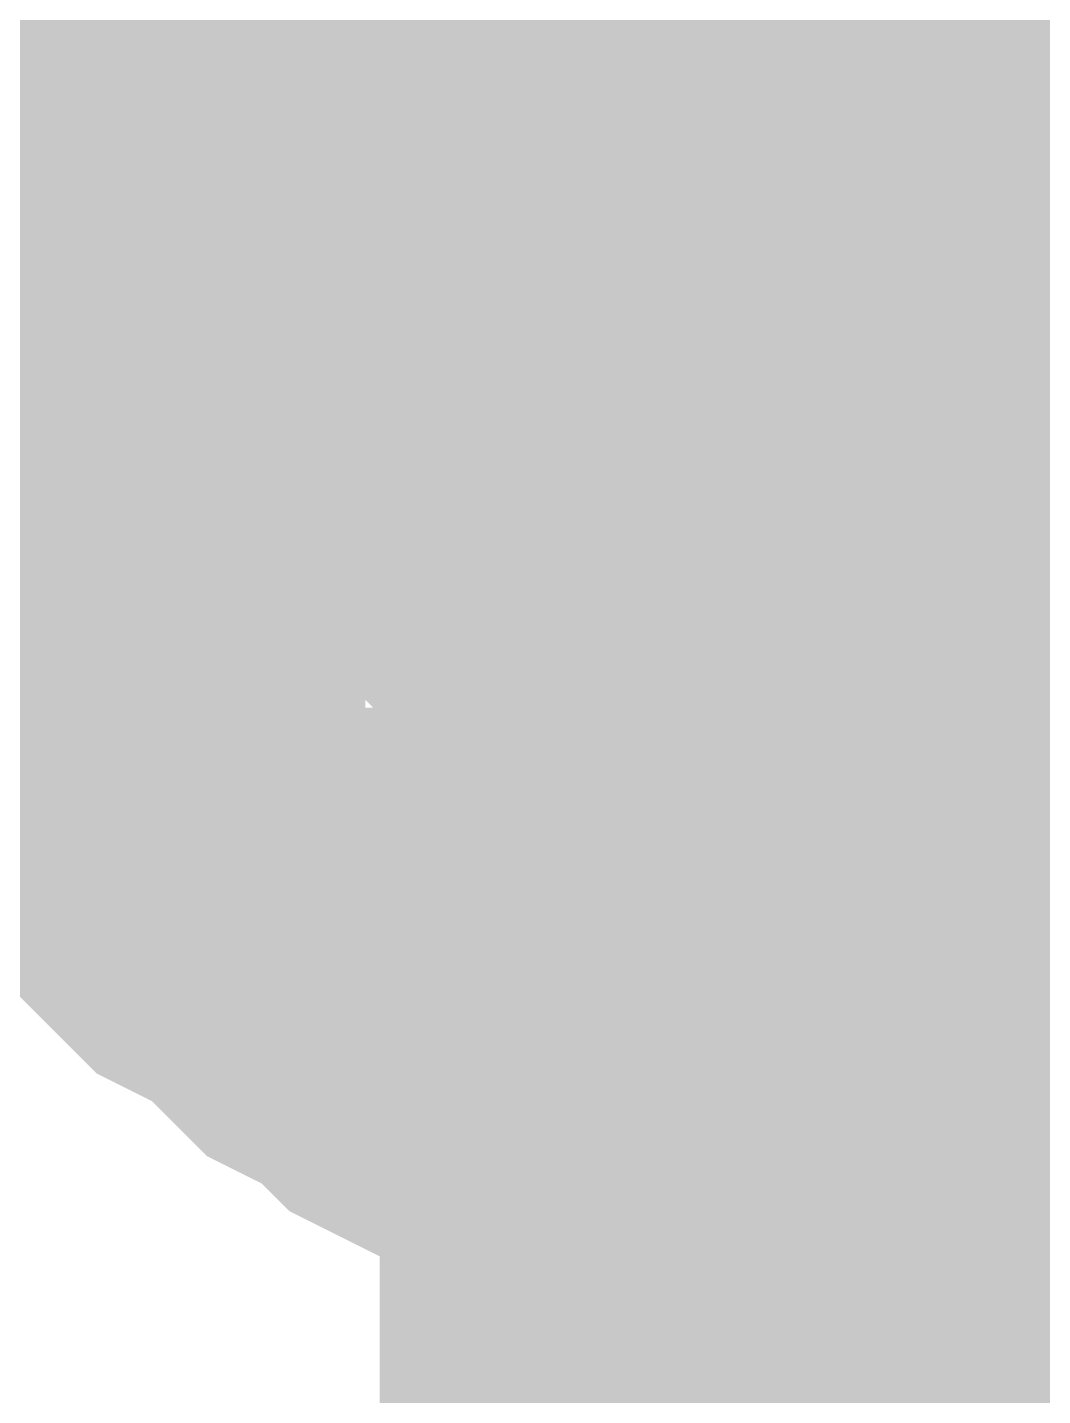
# Model space of a CAD drawing. Header units: inches. Extents: x 0 to 841, y 0 to 594.
# Drawn here: x 444.34 to 445.168, y 444.036 to 445.152 of the extents above; entities that cross this region are included whole.
import ezdxf

# ---------------------------------------------------------------- set-up
doc = ezdxf.new("R2010")
doc.units = ezdxf.units.IN
doc.layers.add('Sheet', color=255, linetype='Continuous')

msp = doc.modelspace()

# ---------------------------------------------------------------- linework, layer by layer
at = {"layer": 'Sheet'}
msp.add_lwpolyline([(444.746, 445, 0.508, 0.508, 1), (445.254, 445, 0.508, 0.508, 1)], format="xyseb", close=True, dxfattribs=at)
for points in [[(444.2379, 444.9834, 0.2997, 0.2997, 0), (444.2379, 445.0284, 0.2997, 0.2997, 0), (444.2379, 445.0733, 0.2997, 0.2997, 0), (444.2379, 445.0957, 0.2997, 0.2997, 0), (444.2604, 445.1407, 0.2997, 0.2997, 0), (444.2604, 445.1856, 0.2997, 0.2997, 0), (444.2828, 445.208, 0.2997, 0.2997, 0), (444.2828, 445.2529, 0.2997, 0.2997, 0), (444.3053, 445.2754, 0.2997, 0.2997, 0), (444.3053, 445.3203, 0.2997, 0.2997, 0)], [(444.2379, 444.9834, 0.2997, 0.2997, 0), (444.2379, 445.0284, 0.2997, 0.2997, 0), (444.2379, 445.0733, 0.2997, 0.2997, 0), (444.2379, 445.0957, 0.2997, 0.2997, 0), (444.2604, 445.1407, 0.2997, 0.2997, 0), (444.2604, 445.1856, 0.2997, 0.2997, 0), (444.2828, 445.208, 0.2997, 0.2997, 0), (444.2828, 445.2529, 0.2997, 0.2997, 0), (444.3053, 445.2754, 0.2997, 0.2997, 0), (444.3053, 445.3203, 0.2997, 0.2997, 0)], [(444.2379, 444.9834, 0.2997, 0.2997, 0), (444.2379, 445.0284, 0.2997, 0.2997, 0), (444.2379, 445.0733, 0.2997, 0.2997, 0), (444.2379, 445.0957, 0.2997, 0.2997, 0), (444.2604, 445.1407, 0.2997, 0.2997, 0), (444.2604, 445.1856, 0.2997, 0.2997, 0), (444.2828, 445.208, 0.2997, 0.2997, 0), (444.2828, 445.2529, 0.2997, 0.2997, 0), (444.3053, 445.2754, 0.2997, 0.2997, 0), (444.3053, 445.3203, 0.2997, 0.2997, 0)], [(444.2379, 444.9834, 0.2997, 0.2997, 0), (444.2379, 445.0284, 0.2997, 0.2997, 0), (444.2379, 445.0733, 0.2997, 0.2997, 0), (444.2379, 445.0957, 0.2997, 0.2997, 0), (444.2604, 445.1407, 0.2997, 0.2997, 0), (444.2604, 445.1856, 0.2997, 0.2997, 0), (444.2828, 445.208, 0.2997, 0.2997, 0), (444.2828, 445.2529, 0.2997, 0.2997, 0), (444.3053, 445.2754, 0.2997, 0.2997, 0), (444.3053, 445.3203, 0.2997, 0.2997, 0)], [(444.2379, 444.9834, 0.2997, 0.2997, 0), (444.2379, 445.0284, 0.2997, 0.2997, 0), (444.2379, 445.0733, 0.2997, 0.2997, 0), (444.2379, 445.0957, 0.2997, 0.2997, 0), (444.2604, 445.1407, 0.2997, 0.2997, 0), (444.2604, 445.1856, 0.2997, 0.2997, 0), (444.2828, 445.208, 0.2997, 0.2997, 0), (444.2828, 445.2529, 0.2997, 0.2997, 0), (444.3053, 445.2754, 0.2997, 0.2997, 0), (444.3053, 445.3203, 0.2997, 0.2997, 0)], [(444.2379, 444.9834, 0.2997, 0.2997, 0), (444.2379, 445.0284, 0.2997, 0.2997, 0), (444.2379, 445.0733, 0.2997, 0.2997, 0), (444.2379, 445.0957, 0.2997, 0.2997, 0), (444.2604, 445.1407, 0.2997, 0.2997, 0), (444.2604, 445.1856, 0.2997, 0.2997, 0), (444.2828, 445.208, 0.2997, 0.2997, 0), (444.2828, 445.2529, 0.2997, 0.2997, 0), (444.3053, 445.2754, 0.2997, 0.2997, 0), (444.3053, 445.3203, 0.2997, 0.2997, 0)], [(444.2379, 444.9834, 0.2997, 0.2997, 0), (444.2379, 445.0284, 0.2997, 0.2997, 0), (444.2379, 445.0733, 0.2997, 0.2997, 0), (444.2379, 445.0957, 0.2997, 0.2997, 0), (444.2604, 445.1407, 0.2997, 0.2997, 0), (444.2604, 445.1856, 0.2997, 0.2997, 0), (444.2828, 445.208, 0.2997, 0.2997, 0), (444.2828, 445.2529, 0.2997, 0.2997, 0), (444.3053, 445.2754, 0.2997, 0.2997, 0), (444.3053, 445.3203, 0.2997, 0.2997, 0)], [(444.5074, 444.9834, 0.2997, 0.2997, 0), (444.5074, 445.0059, 0.2997, 0.2997, 0), (444.5074, 445.0284, 0.2997, 0.2997, 0), (444.5074, 445.0733, 0.2997, 0.2997, 0), (444.5074, 445.0957, 0.2997, 0.2997, 0), (444.5299, 445.1182, 0.2997, 0.2997, 0), (444.5299, 445.1407, 0.2997, 0.2997, 0), (444.5299, 445.1631, 0.2997, 0.2997, 0), (444.5523, 445.1856, 0.2997, 0.2997, 0), (444.5523, 445.208, 0.2997, 0.2997, 0), (444.5748, 445.2305, 0.2997, 0.2997, 0), (444.5748, 445.2529, 0.2997, 0.2997, 0), (444.5972, 445.2754, 0.2997, 0.2997, 0), (444.5972, 445.2979, 0.2997, 0.2997, 0), (444.6197, 445.3203, 0.2997, 0.2997, 0)], [(444.5074, 444.9834, 0.2997, 0.2997, 0), (444.5074, 445.0059, 0.2997, 0.2997, 0), (444.5074, 445.0284, 0.2997, 0.2997, 0), (444.5074, 445.0733, 0.2997, 0.2997, 0), (444.5074, 445.0957, 0.2997, 0.2997, 0), (444.5299, 445.1182, 0.2997, 0.2997, 0), (444.5299, 445.1407, 0.2997, 0.2997, 0), (444.5299, 445.1631, 0.2997, 0.2997, 0), (444.5523, 445.1856, 0.2997, 0.2997, 0), (444.5523, 445.208, 0.2997, 0.2997, 0), (444.5748, 445.2305, 0.2997, 0.2997, 0), (444.5748, 445.2529, 0.2997, 0.2997, 0), (444.5972, 445.2754, 0.2997, 0.2997, 0), (444.5972, 445.2979, 0.2997, 0.2997, 0), (444.6197, 445.3203, 0.2997, 0.2997, 0)], [(444.5074, 444.9834, 0.2997, 0.2997, 0), (444.5074, 445.0059, 0.2997, 0.2997, 0), (444.5074, 445.0284, 0.2997, 0.2997, 0), (444.5074, 445.0733, 0.2997, 0.2997, 0), (444.5074, 445.0957, 0.2997, 0.2997, 0), (444.5299, 445.1182, 0.2997, 0.2997, 0), (444.5299, 445.1407, 0.2997, 0.2997, 0), (444.5299, 445.1631, 0.2997, 0.2997, 0), (444.5523, 445.1856, 0.2997, 0.2997, 0), (444.5523, 445.208, 0.2997, 0.2997, 0), (444.5748, 445.2305, 0.2997, 0.2997, 0), (444.5748, 445.2529, 0.2997, 0.2997, 0), (444.5972, 445.2754, 0.2997, 0.2997, 0), (444.5972, 445.2979, 0.2997, 0.2997, 0), (444.6197, 445.3203, 0.2997, 0.2997, 0)], [(444.5074, 444.9834, 0.2997, 0.2997, 0), (444.5074, 445.0059, 0.2997, 0.2997, 0), (444.5074, 445.0284, 0.2997, 0.2997, 0), (444.5074, 445.0733, 0.2997, 0.2997, 0), (444.5074, 445.0957, 0.2997, 0.2997, 0), (444.5299, 445.1182, 0.2997, 0.2997, 0), (444.5299, 445.1407, 0.2997, 0.2997, 0), (444.5299, 445.1631, 0.2997, 0.2997, 0), (444.5523, 445.1856, 0.2997, 0.2997, 0), (444.5523, 445.208, 0.2997, 0.2997, 0), (444.5748, 445.2305, 0.2997, 0.2997, 0), (444.5748, 445.2529, 0.2997, 0.2997, 0), (444.5972, 445.2754, 0.2997, 0.2997, 0), (444.5972, 445.2979, 0.2997, 0.2997, 0), (444.6197, 445.3203, 0.2997, 0.2997, 0)], [(440.0158, 444.9834, 0.7493, 0.7493, 0), (445.0015, 444.9834, 0.7493, 0.7493, 0)], [(440.0158, 444.9834, 0.7493, 0.7493, 0), (445.0015, 444.9834, 0.7493, 0.7493, 0)], [(445.0015, 439.9975, 0.7493, 0.7493, 0), (445.0015, 444.9834, 0.7493, 0.7493, 0)], [(445.0015, 444.9834, 0.7493, 0.7493, 0), (450.5036, 444.9834, 0.7493, 0.7493, 0)], [(444.5074, 444.9834, 0.0991, 0.0991, 0), (444.5074, 445.0059, 0.0991, 0.0991, 0), (444.5074, 445.0284, 0.0991, 0.0991, 0), (444.5074, 445.0733, 0.0991, 0.0991, 0), (444.5074, 445.0957, 0.0991, 0.0991, 0), (444.5299, 445.1182, 0.0991, 0.0991, 0), (444.5299, 445.1407, 0.0991, 0.0991, 0), (444.5299, 445.1631, 0.0991, 0.0991, 0), (444.5523, 445.1856, 0.0991, 0.0991, 0), (444.5523, 445.208, 0.0991, 0.0991, 0)], [(444.5074, 444.9834, 0.0991, 0.0991, 0), (444.5074, 445.0059, 0.0991, 0.0991, 0), (444.5074, 445.0284, 0.0991, 0.0991, 0), (444.5074, 445.0733, 0.0991, 0.0991, 0), (444.5074, 445.0957, 0.0991, 0.0991, 0), (444.5299, 445.1182, 0.0991, 0.0991, 0), (444.5299, 445.1407, 0.0991, 0.0991, 0), (444.5299, 445.1631, 0.0991, 0.0991, 0), (444.5523, 445.1856, 0.0991, 0.0991, 0), (444.5523, 445.208, 0.0991, 0.0991, 0)], [(444.5074, 444.9834, 0.0991, 0.0991, 0), (444.5074, 445.0059, 0.0991, 0.0991, 0), (444.5074, 445.0284, 0.0991, 0.0991, 0), (444.5074, 445.0733, 0.0991, 0.0991, 0), (444.5074, 445.0957, 0.0991, 0.0991, 0), (444.5299, 445.1182, 0.0991, 0.0991, 0), (444.5299, 445.1407, 0.0991, 0.0991, 0), (444.5299, 445.1631, 0.0991, 0.0991, 0), (444.5523, 445.1856, 0.0991, 0.0991, 0), (444.5523, 445.208, 0.0991, 0.0991, 0)], [(444.5074, 444.9834, 0.0991, 0.0991, 0), (444.5074, 445.0059, 0.0991, 0.0991, 0), (444.5074, 445.0284, 0.0991, 0.0991, 0), (444.5074, 445.0733, 0.0991, 0.0991, 0), (444.5074, 445.0957, 0.0991, 0.0991, 0), (444.5299, 445.1182, 0.0991, 0.0991, 0), (444.5299, 445.1407, 0.0991, 0.0991, 0), (444.5299, 445.1631, 0.0991, 0.0991, 0), (444.5523, 445.1856, 0.0991, 0.0991, 0), (444.5523, 445.208, 0.0991, 0.0991, 0)], [(440.0158, 444.9834, 0.2997, 0.2997, 0), (445.0015, 444.9834, 0.2997, 0.2997, 0)], [(445.0015, 444.2198, 0.2997, 0.2997, 0), (444.9566, 444.2198, 0.2997, 0.2997, 0), (444.9341, 444.2198, 0.2997, 0.2997, 0), (444.8892, 444.2198, 0.2997, 0.2997, 0), (444.8443, 444.2423, 0.2997, 0.2997, 0), (444.8218, 444.2423, 0.2997, 0.2997, 0), (444.7769, 444.2647, 0.2997, 0.2997, 0), (444.7544, 444.2647, 0.2997, 0.2997, 0), (444.7095, 444.2872, 0.2997, 0.2997, 0), (444.6871, 444.2872, 0.2997, 0.2997, 0), (444.6421, 444.3097, 0.2997, 0.2997, 0), (444.6197, 444.3321, 0.2997, 0.2997, 0), (444.5748, 444.3546, 0.2997, 0.2997, 0), (444.5523, 444.377, 0.2997, 0.2997, 0), (444.5299, 444.3995, 0.2997, 0.2997, 0), (444.4849, 444.422, 0.2997, 0.2997, 0), (444.4625, 444.4444, 0.2997, 0.2997, 0), (444.44, 444.4669, 0.2997, 0.2997, 0), (444.4176, 444.5118, 0.2997, 0.2997, 0), (444.3951, 444.5343, 0.2997, 0.2997, 0), (444.3726, 444.5567, 0.2997, 0.2997, 0), (444.3502, 444.6016, 0.2997, 0.2997, 0), (444.3277, 444.6241, 0.2997, 0.2997, 0), (444.3053, 444.669, 0.2997, 0.2997, 0), (444.3053, 444.6915, 0.2997, 0.2997, 0), (444.2828, 444.7364, 0.2997, 0.2997, 0), (444.2828, 444.7588, 0.2997, 0.2997, 0), (444.2604, 444.8038, 0.2997, 0.2997, 0), (444.2604, 444.8262, 0.2997, 0.2997, 0), (444.2379, 444.8711, 0.2997, 0.2997, 0), (444.2379, 444.9161, 0.2997, 0.2997, 0), (444.2379, 444.9385, 0.2997, 0.2997, 0), (444.2379, 444.9834, 0.2997, 0.2997, 0)], [(444.2379, 444.9834, 0.2997, 0.2997, 0), (444.2379, 444.9834, 0.2997, 0.2997, 0)], [(445.0015, 444.2198, 0.2997, 0.2997, 0), (444.9566, 444.2198, 0.2997, 0.2997, 0), (444.9341, 444.2198, 0.2997, 0.2997, 0), (444.8892, 444.2198, 0.2997, 0.2997, 0), (444.8443, 444.2423, 0.2997, 0.2997, 0), (444.8218, 444.2423, 0.2997, 0.2997, 0), (444.7769, 444.2647, 0.2997, 0.2997, 0), (444.7544, 444.2647, 0.2997, 0.2997, 0), (444.7095, 444.2872, 0.2997, 0.2997, 0), (444.6871, 444.2872, 0.2997, 0.2997, 0), (444.6421, 444.3097, 0.2997, 0.2997, 0), (444.6197, 444.3321, 0.2997, 0.2997, 0), (444.5748, 444.3546, 0.2997, 0.2997, 0), (444.5523, 444.377, 0.2997, 0.2997, 0), (444.5299, 444.3995, 0.2997, 0.2997, 0), (444.4849, 444.422, 0.2997, 0.2997, 0), (444.4625, 444.4444, 0.2997, 0.2997, 0), (444.44, 444.4669, 0.2997, 0.2997, 0), (444.4176, 444.5118, 0.2997, 0.2997, 0), (444.3951, 444.5343, 0.2997, 0.2997, 0), (444.3726, 444.5567, 0.2997, 0.2997, 0), (444.3502, 444.6016, 0.2997, 0.2997, 0), (444.3277, 444.6241, 0.2997, 0.2997, 0), (444.3053, 444.669, 0.2997, 0.2997, 0), (444.3053, 444.6915, 0.2997, 0.2997, 0), (444.2828, 444.7364, 0.2997, 0.2997, 0), (444.2828, 444.7588, 0.2997, 0.2997, 0), (444.2604, 444.8038, 0.2997, 0.2997, 0), (444.2604, 444.8262, 0.2997, 0.2997, 0), (444.2379, 444.8711, 0.2997, 0.2997, 0), (444.2379, 444.9161, 0.2997, 0.2997, 0), (444.2379, 444.9385, 0.2997, 0.2997, 0), (444.2379, 444.9834, 0.2997, 0.2997, 0)], [(444.2379, 444.9834, 0.2997, 0.2997, 0), (444.2379, 444.9834, 0.2997, 0.2997, 0)], [(445.0015, 444.2198, 0.2997, 0.2997, 0), (444.9566, 444.2198, 0.2997, 0.2997, 0), (444.9341, 444.2198, 0.2997, 0.2997, 0), (444.8892, 444.2198, 0.2997, 0.2997, 0), (444.8443, 444.2423, 0.2997, 0.2997, 0), (444.8218, 444.2423, 0.2997, 0.2997, 0), (444.7769, 444.2647, 0.2997, 0.2997, 0), (444.7544, 444.2647, 0.2997, 0.2997, 0), (444.7095, 444.2872, 0.2997, 0.2997, 0), (444.6871, 444.2872, 0.2997, 0.2997, 0), (444.6421, 444.3097, 0.2997, 0.2997, 0), (444.6197, 444.3321, 0.2997, 0.2997, 0), (444.5748, 444.3546, 0.2997, 0.2997, 0), (444.5523, 444.377, 0.2997, 0.2997, 0), (444.5299, 444.3995, 0.2997, 0.2997, 0), (444.4849, 444.422, 0.2997, 0.2997, 0), (444.4625, 444.4444, 0.2997, 0.2997, 0), (444.44, 444.4669, 0.2997, 0.2997, 0), (444.4176, 444.5118, 0.2997, 0.2997, 0), (444.3951, 444.5343, 0.2997, 0.2997, 0), (444.3726, 444.5567, 0.2997, 0.2997, 0), (444.3502, 444.6016, 0.2997, 0.2997, 0), (444.3277, 444.6241, 0.2997, 0.2997, 0), (444.3053, 444.669, 0.2997, 0.2997, 0), (444.3053, 444.6915, 0.2997, 0.2997, 0), (444.2828, 444.7364, 0.2997, 0.2997, 0), (444.2828, 444.7588, 0.2997, 0.2997, 0), (444.2604, 444.8038, 0.2997, 0.2997, 0), (444.2604, 444.8262, 0.2997, 0.2997, 0), (444.2379, 444.8711, 0.2997, 0.2997, 0), (444.2379, 444.9161, 0.2997, 0.2997, 0), (444.2379, 444.9385, 0.2997, 0.2997, 0), (444.2379, 444.9834, 0.2997, 0.2997, 0)], [(444.2379, 444.9834, 0.2997, 0.2997, 0), (444.2379, 444.9834, 0.2997, 0.2997, 0)], [(445.0015, 444.2198, 0.2997, 0.2997, 0), (444.9566, 444.2198, 0.2997, 0.2997, 0), (444.9341, 444.2198, 0.2997, 0.2997, 0), (444.8892, 444.2198, 0.2997, 0.2997, 0), (444.8443, 444.2423, 0.2997, 0.2997, 0), (444.8218, 444.2423, 0.2997, 0.2997, 0), (444.7769, 444.2647, 0.2997, 0.2997, 0), (444.7544, 444.2647, 0.2997, 0.2997, 0), (444.7095, 444.2872, 0.2997, 0.2997, 0), (444.6871, 444.2872, 0.2997, 0.2997, 0), (444.6421, 444.3097, 0.2997, 0.2997, 0), (444.6197, 444.3321, 0.2997, 0.2997, 0), (444.5748, 444.3546, 0.2997, 0.2997, 0), (444.5523, 444.377, 0.2997, 0.2997, 0), (444.5299, 444.3995, 0.2997, 0.2997, 0), (444.4849, 444.422, 0.2997, 0.2997, 0), (444.4625, 444.4444, 0.2997, 0.2997, 0), (444.44, 444.4669, 0.2997, 0.2997, 0), (444.4176, 444.5118, 0.2997, 0.2997, 0), (444.3951, 444.5343, 0.2997, 0.2997, 0), (444.3726, 444.5567, 0.2997, 0.2997, 0), (444.3502, 444.6016, 0.2997, 0.2997, 0), (444.3277, 444.6241, 0.2997, 0.2997, 0), (444.3053, 444.669, 0.2997, 0.2997, 0), (444.3053, 444.6915, 0.2997, 0.2997, 0), (444.2828, 444.7364, 0.2997, 0.2997, 0), (444.2828, 444.7588, 0.2997, 0.2997, 0), (444.2604, 444.8038, 0.2997, 0.2997, 0), (444.2604, 444.8262, 0.2997, 0.2997, 0), (444.2379, 444.8711, 0.2997, 0.2997, 0), (444.2379, 444.9161, 0.2997, 0.2997, 0), (444.2379, 444.9385, 0.2997, 0.2997, 0), (444.2379, 444.9834, 0.2997, 0.2997, 0)], [(444.2379, 444.9834, 0.2997, 0.2997, 0), (444.2379, 444.9834, 0.2997, 0.2997, 0)], [(445.0015, 444.2198, 0.2997, 0.2997, 0), (444.9566, 444.2198, 0.2997, 0.2997, 0), (444.9341, 444.2198, 0.2997, 0.2997, 0), (444.8892, 444.2198, 0.2997, 0.2997, 0), (444.8443, 444.2423, 0.2997, 0.2997, 0), (444.8218, 444.2423, 0.2997, 0.2997, 0), (444.7769, 444.2647, 0.2997, 0.2997, 0), (444.7544, 444.2647, 0.2997, 0.2997, 0), (444.7095, 444.2872, 0.2997, 0.2997, 0), (444.6871, 444.2872, 0.2997, 0.2997, 0), (444.6421, 444.3097, 0.2997, 0.2997, 0), (444.6197, 444.3321, 0.2997, 0.2997, 0), (444.5748, 444.3546, 0.2997, 0.2997, 0), (444.5523, 444.377, 0.2997, 0.2997, 0), (444.5299, 444.3995, 0.2997, 0.2997, 0), (444.4849, 444.422, 0.2997, 0.2997, 0), (444.4625, 444.4444, 0.2997, 0.2997, 0), (444.44, 444.4669, 0.2997, 0.2997, 0), (444.4176, 444.5118, 0.2997, 0.2997, 0), (444.3951, 444.5343, 0.2997, 0.2997, 0), (444.3726, 444.5567, 0.2997, 0.2997, 0), (444.3502, 444.6016, 0.2997, 0.2997, 0), (444.3277, 444.6241, 0.2997, 0.2997, 0), (444.3053, 444.669, 0.2997, 0.2997, 0), (444.3053, 444.6915, 0.2997, 0.2997, 0), (444.2828, 444.7364, 0.2997, 0.2997, 0), (444.2828, 444.7588, 0.2997, 0.2997, 0), (444.2604, 444.8038, 0.2997, 0.2997, 0), (444.2604, 444.8262, 0.2997, 0.2997, 0), (444.2379, 444.8711, 0.2997, 0.2997, 0), (444.2379, 444.9161, 0.2997, 0.2997, 0), (444.2379, 444.9385, 0.2997, 0.2997, 0), (444.2379, 444.9834, 0.2997, 0.2997, 0)], [(444.2379, 444.9834, 0.2997, 0.2997, 0), (444.2379, 444.9834, 0.2997, 0.2997, 0)], [(445.0015, 444.2198, 0.2997, 0.2997, 0), (444.9566, 444.2198, 0.2997, 0.2997, 0), (444.9341, 444.2198, 0.2997, 0.2997, 0), (444.8892, 444.2198, 0.2997, 0.2997, 0), (444.8443, 444.2423, 0.2997, 0.2997, 0), (444.8218, 444.2423, 0.2997, 0.2997, 0), (444.7769, 444.2647, 0.2997, 0.2997, 0), (444.7544, 444.2647, 0.2997, 0.2997, 0), (444.7095, 444.2872, 0.2997, 0.2997, 0), (444.6871, 444.2872, 0.2997, 0.2997, 0), (444.6421, 444.3097, 0.2997, 0.2997, 0), (444.6197, 444.3321, 0.2997, 0.2997, 0), (444.5748, 444.3546, 0.2997, 0.2997, 0), (444.5523, 444.377, 0.2997, 0.2997, 0), (444.5299, 444.3995, 0.2997, 0.2997, 0), (444.4849, 444.422, 0.2997, 0.2997, 0), (444.4625, 444.4444, 0.2997, 0.2997, 0), (444.44, 444.4669, 0.2997, 0.2997, 0), (444.4176, 444.5118, 0.2997, 0.2997, 0), (444.3951, 444.5343, 0.2997, 0.2997, 0), (444.3726, 444.5567, 0.2997, 0.2997, 0), (444.3502, 444.6016, 0.2997, 0.2997, 0), (444.3277, 444.6241, 0.2997, 0.2997, 0), (444.3053, 444.669, 0.2997, 0.2997, 0), (444.3053, 444.6915, 0.2997, 0.2997, 0), (444.2828, 444.7364, 0.2997, 0.2997, 0), (444.2828, 444.7588, 0.2997, 0.2997, 0), (444.2604, 444.8038, 0.2997, 0.2997, 0), (444.2604, 444.8262, 0.2997, 0.2997, 0), (444.2379, 444.8711, 0.2997, 0.2997, 0), (444.2379, 444.9161, 0.2997, 0.2997, 0), (444.2379, 444.9385, 0.2997, 0.2997, 0), (444.2379, 444.9834, 0.2997, 0.2997, 0)], [(444.2379, 444.9834, 0.2997, 0.2997, 0), (444.2379, 444.9834, 0.2997, 0.2997, 0)], [(445.0015, 444.2198, 0.2997, 0.2997, 0), (444.9566, 444.2198, 0.2997, 0.2997, 0), (444.9341, 444.2198, 0.2997, 0.2997, 0), (444.8892, 444.2198, 0.2997, 0.2997, 0), (444.8443, 444.2423, 0.2997, 0.2997, 0), (444.8218, 444.2423, 0.2997, 0.2997, 0), (444.7769, 444.2647, 0.2997, 0.2997, 0), (444.7544, 444.2647, 0.2997, 0.2997, 0), (444.7095, 444.2872, 0.2997, 0.2997, 0), (444.6871, 444.2872, 0.2997, 0.2997, 0), (444.6421, 444.3097, 0.2997, 0.2997, 0), (444.6197, 444.3321, 0.2997, 0.2997, 0), (444.5748, 444.3546, 0.2997, 0.2997, 0), (444.5523, 444.377, 0.2997, 0.2997, 0), (444.5299, 444.3995, 0.2997, 0.2997, 0), (444.4849, 444.422, 0.2997, 0.2997, 0), (444.4625, 444.4444, 0.2997, 0.2997, 0), (444.44, 444.4669, 0.2997, 0.2997, 0), (444.4176, 444.5118, 0.2997, 0.2997, 0), (444.3951, 444.5343, 0.2997, 0.2997, 0), (444.3726, 444.5567, 0.2997, 0.2997, 0), (444.3502, 444.6016, 0.2997, 0.2997, 0), (444.3277, 444.6241, 0.2997, 0.2997, 0), (444.3053, 444.669, 0.2997, 0.2997, 0), (444.3053, 444.6915, 0.2997, 0.2997, 0), (444.2828, 444.7364, 0.2997, 0.2997, 0), (444.2828, 444.7588, 0.2997, 0.2997, 0), (444.2604, 444.8038, 0.2997, 0.2997, 0), (444.2604, 444.8262, 0.2997, 0.2997, 0), (444.2379, 444.8711, 0.2997, 0.2997, 0), (444.2379, 444.9161, 0.2997, 0.2997, 0), (444.2379, 444.9385, 0.2997, 0.2997, 0), (444.2379, 444.9834, 0.2997, 0.2997, 0)], [(444.2379, 444.9834, 0.2997, 0.2997, 0), (444.2379, 444.9834, 0.2997, 0.2997, 0)], [(445.0015, 444.4893, 0.2997, 0.2997, 0), (444.979, 444.4893, 0.2997, 0.2997, 0), (444.9566, 444.4893, 0.2997, 0.2997, 0), (444.9341, 444.4893, 0.2997, 0.2997, 0), (444.9116, 444.4893, 0.2997, 0.2997, 0), (444.8892, 444.5118, 0.2997, 0.2997, 0), (444.8667, 444.5118, 0.2997, 0.2997, 0), (444.8218, 444.5118, 0.2997, 0.2997, 0), (444.7993, 444.5343, 0.2997, 0.2997, 0), (444.7993, 444.5343, 0.2997, 0.2997, 0), (444.7769, 444.5567, 0.2997, 0.2997, 0), (444.7544, 444.5567, 0.2997, 0.2997, 0), (444.732, 444.5792, 0.2997, 0.2997, 0), (444.7095, 444.5792, 0.2997, 0.2997, 0), (444.6871, 444.6016, 0.2997, 0.2997, 0), (444.6646, 444.6241, 0.2997, 0.2997, 0), (444.6646, 444.6466, 0.2997, 0.2997, 0), (444.6421, 444.6466, 0.2997, 0.2997, 0), (444.6197, 444.669, 0.2997, 0.2997, 0), (444.5972, 444.6915, 0.2997, 0.2997, 0), (444.5972, 444.7139, 0.2997, 0.2997, 0), (444.5748, 444.7364, 0.2997, 0.2997, 0), (444.5748, 444.7588, 0.2997, 0.2997, 0), (444.5523, 444.7813, 0.2997, 0.2997, 0), (444.5523, 444.7813, 0.2997, 0.2997, 0), (444.5299, 444.8038, 0.2997, 0.2997, 0), (444.5299, 444.8487, 0.2997, 0.2997, 0), (444.5299, 444.8711, 0.2997, 0.2997, 0), (444.5074, 444.8936, 0.2997, 0.2997, 0), (444.5074, 444.9161, 0.2997, 0.2997, 0), (444.5074, 444.9385, 0.2997, 0.2997, 0), (444.5074, 444.961, 0.2997, 0.2997, 0), (444.5074, 444.9834, 0.2997, 0.2997, 0)], [(444.5074, 444.9834, 0.2997, 0.2997, 0), (444.5074, 444.9834, 0.2997, 0.2997, 0)], [(445.0015, 444.4893, 0.2997, 0.2997, 0), (444.979, 444.4893, 0.2997, 0.2997, 0), (444.9566, 444.4893, 0.2997, 0.2997, 0), (444.9341, 444.4893, 0.2997, 0.2997, 0), (444.9116, 444.4893, 0.2997, 0.2997, 0), (444.8892, 444.5118, 0.2997, 0.2997, 0), (444.8667, 444.5118, 0.2997, 0.2997, 0), (444.8218, 444.5118, 0.2997, 0.2997, 0), (444.7993, 444.5343, 0.2997, 0.2997, 0), (444.7993, 444.5343, 0.2997, 0.2997, 0), (444.7769, 444.5567, 0.2997, 0.2997, 0), (444.7544, 444.5567, 0.2997, 0.2997, 0), (444.732, 444.5792, 0.2997, 0.2997, 0), (444.7095, 444.5792, 0.2997, 0.2997, 0), (444.6871, 444.6016, 0.2997, 0.2997, 0), (444.6646, 444.6241, 0.2997, 0.2997, 0), (444.6646, 444.6466, 0.2997, 0.2997, 0), (444.6421, 444.6466, 0.2997, 0.2997, 0), (444.6197, 444.669, 0.2997, 0.2997, 0), (444.5972, 444.6915, 0.2997, 0.2997, 0), (444.5972, 444.7139, 0.2997, 0.2997, 0), (444.5748, 444.7364, 0.2997, 0.2997, 0), (444.5748, 444.7588, 0.2997, 0.2997, 0), (444.5523, 444.7813, 0.2997, 0.2997, 0), (444.5523, 444.7813, 0.2997, 0.2997, 0), (444.5299, 444.8038, 0.2997, 0.2997, 0), (444.5299, 444.8487, 0.2997, 0.2997, 0), (444.5299, 444.8711, 0.2997, 0.2997, 0), (444.5074, 444.8936, 0.2997, 0.2997, 0), (444.5074, 444.9161, 0.2997, 0.2997, 0), (444.5074, 444.9385, 0.2997, 0.2997, 0), (444.5074, 444.961, 0.2997, 0.2997, 0), (444.5074, 444.9834, 0.2997, 0.2997, 0)], [(444.5074, 444.9834, 0.2997, 0.2997, 0), (444.5074, 444.9834, 0.2997, 0.2997, 0)], [(445.0015, 444.4893, 0.2997, 0.2997, 0), (444.979, 444.4893, 0.2997, 0.2997, 0), (444.9566, 444.4893, 0.2997, 0.2997, 0), (444.9341, 444.4893, 0.2997, 0.2997, 0), (444.9116, 444.4893, 0.2997, 0.2997, 0), (444.8892, 444.5118, 0.2997, 0.2997, 0), (444.8667, 444.5118, 0.2997, 0.2997, 0), (444.8218, 444.5118, 0.2997, 0.2997, 0), (444.7993, 444.5343, 0.2997, 0.2997, 0), (444.7993, 444.5343, 0.2997, 0.2997, 0), (444.7769, 444.5567, 0.2997, 0.2997, 0), (444.7544, 444.5567, 0.2997, 0.2997, 0), (444.732, 444.5792, 0.2997, 0.2997, 0), (444.7095, 444.5792, 0.2997, 0.2997, 0), (444.6871, 444.6016, 0.2997, 0.2997, 0), (444.6646, 444.6241, 0.2997, 0.2997, 0), (444.6646, 444.6466, 0.2997, 0.2997, 0), (444.6421, 444.6466, 0.2997, 0.2997, 0), (444.6197, 444.669, 0.2997, 0.2997, 0), (444.5972, 444.6915, 0.2997, 0.2997, 0), (444.5972, 444.7139, 0.2997, 0.2997, 0), (444.5748, 444.7364, 0.2997, 0.2997, 0), (444.5748, 444.7588, 0.2997, 0.2997, 0), (444.5523, 444.7813, 0.2997, 0.2997, 0), (444.5523, 444.7813, 0.2997, 0.2997, 0), (444.5299, 444.8038, 0.2997, 0.2997, 0), (444.5299, 444.8487, 0.2997, 0.2997, 0), (444.5299, 444.8711, 0.2997, 0.2997, 0), (444.5074, 444.8936, 0.2997, 0.2997, 0), (444.5074, 444.9161, 0.2997, 0.2997, 0), (444.5074, 444.9385, 0.2997, 0.2997, 0), (444.5074, 444.961, 0.2997, 0.2997, 0), (444.5074, 444.9834, 0.2997, 0.2997, 0)], [(444.5074, 444.9834, 0.2997, 0.2997, 0), (444.5074, 444.9834, 0.2997, 0.2997, 0)], [(445.0015, 444.4893, 0.2997, 0.2997, 0), (444.979, 444.4893, 0.2997, 0.2997, 0), (444.9566, 444.4893, 0.2997, 0.2997, 0), (444.9341, 444.4893, 0.2997, 0.2997, 0), (444.9116, 444.4893, 0.2997, 0.2997, 0), (444.8892, 444.5118, 0.2997, 0.2997, 0), (444.8667, 444.5118, 0.2997, 0.2997, 0), (444.8218, 444.5118, 0.2997, 0.2997, 0), (444.7993, 444.5343, 0.2997, 0.2997, 0), (444.7993, 444.5343, 0.2997, 0.2997, 0), (444.7769, 444.5567, 0.2997, 0.2997, 0), (444.7544, 444.5567, 0.2997, 0.2997, 0), (444.732, 444.5792, 0.2997, 0.2997, 0), (444.7095, 444.5792, 0.2997, 0.2997, 0), (444.6871, 444.6016, 0.2997, 0.2997, 0), (444.6646, 444.6241, 0.2997, 0.2997, 0), (444.6646, 444.6466, 0.2997, 0.2997, 0), (444.6421, 444.6466, 0.2997, 0.2997, 0), (444.6197, 444.669, 0.2997, 0.2997, 0), (444.5972, 444.6915, 0.2997, 0.2997, 0), (444.5972, 444.7139, 0.2997, 0.2997, 0), (444.5748, 444.7364, 0.2997, 0.2997, 0), (444.5748, 444.7588, 0.2997, 0.2997, 0), (444.5523, 444.7813, 0.2997, 0.2997, 0), (444.5523, 444.7813, 0.2997, 0.2997, 0), (444.5299, 444.8038, 0.2997, 0.2997, 0), (444.5299, 444.8487, 0.2997, 0.2997, 0), (444.5299, 444.8711, 0.2997, 0.2997, 0), (444.5074, 444.8936, 0.2997, 0.2997, 0), (444.5074, 444.9161, 0.2997, 0.2997, 0), (444.5074, 444.9385, 0.2997, 0.2997, 0), (444.5074, 444.961, 0.2997, 0.2997, 0), (444.5074, 444.9834, 0.2997, 0.2997, 0)], [(444.5074, 444.9834, 0.2997, 0.2997, 0), (444.5074, 444.9834, 0.2997, 0.2997, 0)], [(445.0015, 439.9975, 0.2997, 0.2997, 0), (445.0015, 444.9834, 0.2997, 0.2997, 0)], [(450.0096, 444.9834, 0.2997, 0.2997, 0), (445.0015, 444.9834, 0.2997, 0.2997, 0)], [(445.0015, 444.4893, 0.0991, 0.0991, 0), (444.979, 444.4893, 0.0991, 0.0991, 0), (444.9566, 444.4893, 0.0991, 0.0991, 0), (444.9341, 444.4893, 0.0991, 0.0991, 0), (444.9116, 444.4893, 0.0991, 0.0991, 0), (444.8892, 444.5118, 0.0991, 0.0991, 0), (444.8667, 444.5118, 0.0991, 0.0991, 0), (444.8218, 444.5118, 0.0991, 0.0991, 0), (444.7993, 444.5343, 0.0991, 0.0991, 0), (444.7993, 444.5343, 0.0991, 0.0991, 0), (444.7769, 444.5567, 0.0991, 0.0991, 0), (444.7544, 444.5567, 0.0991, 0.0991, 0), (444.732, 444.5792, 0.0991, 0.0991, 0), (444.7095, 444.5792, 0.0991, 0.0991, 0), (444.6871, 444.6016, 0.0991, 0.0991, 0), (444.6646, 444.6241, 0.0991, 0.0991, 0), (444.6646, 444.6466, 0.0991, 0.0991, 0), (444.6421, 444.6466, 0.0991, 0.0991, 0), (444.6197, 444.669, 0.0991, 0.0991, 0), (444.5972, 444.6915, 0.0991, 0.0991, 0), (444.5972, 444.7139, 0.0991, 0.0991, 0), (444.5748, 444.7364, 0.0991, 0.0991, 0), (444.5748, 444.7588, 0.0991, 0.0991, 0), (444.5523, 444.7813, 0.0991, 0.0991, 0), (444.5523, 444.7813, 0.0991, 0.0991, 0), (444.5299, 444.8038, 0.0991, 0.0991, 0), (444.5299, 444.8487, 0.0991, 0.0991, 0), (444.5299, 444.8711, 0.0991, 0.0991, 0), (444.5074, 444.8936, 0.0991, 0.0991, 0), (444.5074, 444.9161, 0.0991, 0.0991, 0), (444.5074, 444.9385, 0.0991, 0.0991, 0), (444.5074, 444.961, 0.0991, 0.0991, 0), (444.5074, 444.9834, 0.0991, 0.0991, 0)], [(444.5074, 444.9834, 0.0991, 0.0991, 0), (444.5074, 444.9834, 0.0991, 0.0991, 0)], [(445.0015, 444.4893, 0.0991, 0.0991, 0), (444.979, 444.4893, 0.0991, 0.0991, 0), (444.9566, 444.4893, 0.0991, 0.0991, 0), (444.9341, 444.4893, 0.0991, 0.0991, 0), (444.9116, 444.4893, 0.0991, 0.0991, 0), (444.8892, 444.5118, 0.0991, 0.0991, 0), (444.8667, 444.5118, 0.0991, 0.0991, 0), (444.8218, 444.5118, 0.0991, 0.0991, 0), (444.7993, 444.5343, 0.0991, 0.0991, 0), (444.7993, 444.5343, 0.0991, 0.0991, 0), (444.7769, 444.5567, 0.0991, 0.0991, 0), (444.7544, 444.5567, 0.0991, 0.0991, 0), (444.732, 444.5792, 0.0991, 0.0991, 0), (444.7095, 444.5792, 0.0991, 0.0991, 0), (444.6871, 444.6016, 0.0991, 0.0991, 0), (444.6646, 444.6241, 0.0991, 0.0991, 0), (444.6646, 444.6466, 0.0991, 0.0991, 0), (444.6421, 444.6466, 0.0991, 0.0991, 0), (444.6197, 444.669, 0.0991, 0.0991, 0), (444.5972, 444.6915, 0.0991, 0.0991, 0), (444.5972, 444.7139, 0.0991, 0.0991, 0), (444.5748, 444.7364, 0.0991, 0.0991, 0), (444.5748, 444.7588, 0.0991, 0.0991, 0), (444.5523, 444.7813, 0.0991, 0.0991, 0), (444.5523, 444.7813, 0.0991, 0.0991, 0), (444.5299, 444.8038, 0.0991, 0.0991, 0), (444.5299, 444.8487, 0.0991, 0.0991, 0), (444.5299, 444.8711, 0.0991, 0.0991, 0), (444.5074, 444.8936, 0.0991, 0.0991, 0), (444.5074, 444.9161, 0.0991, 0.0991, 0), (444.5074, 444.9385, 0.0991, 0.0991, 0), (444.5074, 444.961, 0.0991, 0.0991, 0), (444.5074, 444.9834, 0.0991, 0.0991, 0)], [(444.5074, 444.9834, 0.0991, 0.0991, 0), (444.5074, 444.9834, 0.0991, 0.0991, 0)], [(445.0015, 444.4893, 0.0991, 0.0991, 0), (444.979, 444.4893, 0.0991, 0.0991, 0), (444.9566, 444.4893, 0.0991, 0.0991, 0), (444.9341, 444.4893, 0.0991, 0.0991, 0), (444.9116, 444.4893, 0.0991, 0.0991, 0), (444.8892, 444.5118, 0.0991, 0.0991, 0), (444.8667, 444.5118, 0.0991, 0.0991, 0), (444.8218, 444.5118, 0.0991, 0.0991, 0), (444.7993, 444.5343, 0.0991, 0.0991, 0), (444.7993, 444.5343, 0.0991, 0.0991, 0), (444.7769, 444.5567, 0.0991, 0.0991, 0), (444.7544, 444.5567, 0.0991, 0.0991, 0), (444.732, 444.5792, 0.0991, 0.0991, 0), (444.7095, 444.5792, 0.0991, 0.0991, 0), (444.6871, 444.6016, 0.0991, 0.0991, 0), (444.6646, 444.6241, 0.0991, 0.0991, 0), (444.6646, 444.6466, 0.0991, 0.0991, 0), (444.6421, 444.6466, 0.0991, 0.0991, 0), (444.6197, 444.669, 0.0991, 0.0991, 0), (444.5972, 444.6915, 0.0991, 0.0991, 0), (444.5972, 444.7139, 0.0991, 0.0991, 0), (444.5748, 444.7364, 0.0991, 0.0991, 0), (444.5748, 444.7588, 0.0991, 0.0991, 0), (444.5523, 444.7813, 0.0991, 0.0991, 0), (444.5523, 444.7813, 0.0991, 0.0991, 0), (444.5299, 444.8038, 0.0991, 0.0991, 0), (444.5299, 444.8487, 0.0991, 0.0991, 0), (444.5299, 444.8711, 0.0991, 0.0991, 0), (444.5074, 444.8936, 0.0991, 0.0991, 0), (444.5074, 444.9161, 0.0991, 0.0991, 0), (444.5074, 444.9385, 0.0991, 0.0991, 0), (444.5074, 444.961, 0.0991, 0.0991, 0), (444.5074, 444.9834, 0.0991, 0.0991, 0)], [(444.5074, 444.9834, 0.0991, 0.0991, 0), (444.5074, 444.9834, 0.0991, 0.0991, 0)], [(445.0015, 444.4893, 0.0991, 0.0991, 0), (444.979, 444.4893, 0.0991, 0.0991, 0), (444.9566, 444.4893, 0.0991, 0.0991, 0), (444.9341, 444.4893, 0.0991, 0.0991, 0), (444.9116, 444.4893, 0.0991, 0.0991, 0), (444.8892, 444.5118, 0.0991, 0.0991, 0), (444.8667, 444.5118, 0.0991, 0.0991, 0), (444.8218, 444.5118, 0.0991, 0.0991, 0), (444.7993, 444.5343, 0.0991, 0.0991, 0), (444.7993, 444.5343, 0.0991, 0.0991, 0), (444.7769, 444.5567, 0.0991, 0.0991, 0), (444.7544, 444.5567, 0.0991, 0.0991, 0), (444.732, 444.5792, 0.0991, 0.0991, 0), (444.7095, 444.5792, 0.0991, 0.0991, 0), (444.6871, 444.6016, 0.0991, 0.0991, 0), (444.6646, 444.6241, 0.0991, 0.0991, 0), (444.6646, 444.6466, 0.0991, 0.0991, 0), (444.6421, 444.6466, 0.0991, 0.0991, 0), (444.6197, 444.669, 0.0991, 0.0991, 0), (444.5972, 444.6915, 0.0991, 0.0991, 0), (444.5972, 444.7139, 0.0991, 0.0991, 0), (444.5748, 444.7364, 0.0991, 0.0991, 0), (444.5748, 444.7588, 0.0991, 0.0991, 0), (444.5523, 444.7813, 0.0991, 0.0991, 0), (444.5523, 444.7813, 0.0991, 0.0991, 0), (444.5299, 444.8038, 0.0991, 0.0991, 0), (444.5299, 444.8487, 0.0991, 0.0991, 0), (444.5299, 444.8711, 0.0991, 0.0991, 0), (444.5074, 444.8936, 0.0991, 0.0991, 0), (444.5074, 444.9161, 0.0991, 0.0991, 0), (444.5074, 444.9385, 0.0991, 0.0991, 0), (444.5074, 444.961, 0.0991, 0.0991, 0), (444.5074, 444.9834, 0.0991, 0.0991, 0)], [(444.5074, 444.9834, 0.0991, 0.0991, 0), (444.5074, 444.9834, 0.0991, 0.0991, 0)], [(445.0015, 444.2198, 0.0991, 0.0991, 0), (444.9566, 444.2198, 0.0991, 0.0991, 0), (444.9341, 444.2198, 0.0991, 0.0991, 0), (444.8892, 444.2198, 0.0991, 0.0991, 0), (444.8443, 444.2423, 0.0991, 0.0991, 0), (444.8218, 444.2423, 0.0991, 0.0991, 0), (444.7769, 444.2647, 0.0991, 0.0991, 0), (444.7544, 444.2647, 0.0991, 0.0991, 0), (444.7095, 444.2872, 0.0991, 0.0991, 0), (444.6871, 444.2872, 0.0991, 0.0991, 0), (444.6421, 444.3097, 0.0991, 0.0991, 0), (444.6197, 444.3321, 0.0991, 0.0991, 0), (444.5748, 444.3546, 0.0991, 0.0991, 0), (444.5523, 444.377, 0.0991, 0.0991, 0), (444.5299, 444.3995, 0.0991, 0.0991, 0), (444.4849, 444.422, 0.0991, 0.0991, 0), (444.4625, 444.4444, 0.0991, 0.0991, 0), (444.44, 444.4669, 0.0991, 0.0991, 0), (444.4176, 444.5118, 0.0991, 0.0991, 0), (444.3951, 444.5343, 0.0991, 0.0991, 0), (444.3726, 444.5567, 0.0991, 0.0991, 0), (444.3502, 444.6016, 0.0991, 0.0991, 0), (444.3277, 444.6241, 0.0991, 0.0991, 0), (444.3053, 444.669, 0.0991, 0.0991, 0), (444.3053, 444.6915, 0.0991, 0.0991, 0), (444.2828, 444.7364, 0.0991, 0.0991, 0)], [(445.0015, 444.2198, 0.0991, 0.0991, 0), (444.9566, 444.2198, 0.0991, 0.0991, 0), (444.9341, 444.2198, 0.0991, 0.0991, 0), (444.8892, 444.2198, 0.0991, 0.0991, 0), (444.8443, 444.2423, 0.0991, 0.0991, 0), (444.8218, 444.2423, 0.0991, 0.0991, 0), (444.7769, 444.2647, 0.0991, 0.0991, 0), (444.7544, 444.2647, 0.0991, 0.0991, 0), (444.7095, 444.2872, 0.0991, 0.0991, 0), (444.6871, 444.2872, 0.0991, 0.0991, 0), (444.6421, 444.3097, 0.0991, 0.0991, 0), (444.6197, 444.3321, 0.0991, 0.0991, 0), (444.5748, 444.3546, 0.0991, 0.0991, 0), (444.5523, 444.377, 0.0991, 0.0991, 0), (444.5299, 444.3995, 0.0991, 0.0991, 0), (444.4849, 444.422, 0.0991, 0.0991, 0), (444.4625, 444.4444, 0.0991, 0.0991, 0), (444.44, 444.4669, 0.0991, 0.0991, 0), (444.4176, 444.5118, 0.0991, 0.0991, 0), (444.3951, 444.5343, 0.0991, 0.0991, 0), (444.3726, 444.5567, 0.0991, 0.0991, 0), (444.3502, 444.6016, 0.0991, 0.0991, 0), (444.3277, 444.6241, 0.0991, 0.0991, 0), (444.3053, 444.669, 0.0991, 0.0991, 0), (444.3053, 444.6915, 0.0991, 0.0991, 0), (444.2828, 444.7364, 0.0991, 0.0991, 0)], [(445.0015, 444.2198, 0.0991, 0.0991, 0), (444.9566, 444.2198, 0.0991, 0.0991, 0), (444.9341, 444.2198, 0.0991, 0.0991, 0), (444.8892, 444.2198, 0.0991, 0.0991, 0), (444.8443, 444.2423, 0.0991, 0.0991, 0), (444.8218, 444.2423, 0.0991, 0.0991, 0), (444.7769, 444.2647, 0.0991, 0.0991, 0), (444.7544, 444.2647, 0.0991, 0.0991, 0), (444.7095, 444.2872, 0.0991, 0.0991, 0), (444.6871, 444.2872, 0.0991, 0.0991, 0), (444.6421, 444.3097, 0.0991, 0.0991, 0), (444.6197, 444.3321, 0.0991, 0.0991, 0), (444.5748, 444.3546, 0.0991, 0.0991, 0), (444.5523, 444.377, 0.0991, 0.0991, 0), (444.5299, 444.3995, 0.0991, 0.0991, 0), (444.4849, 444.422, 0.0991, 0.0991, 0), (444.4625, 444.4444, 0.0991, 0.0991, 0), (444.44, 444.4669, 0.0991, 0.0991, 0), (444.4176, 444.5118, 0.0991, 0.0991, 0), (444.3951, 444.5343, 0.0991, 0.0991, 0), (444.3726, 444.5567, 0.0991, 0.0991, 0), (444.3502, 444.6016, 0.0991, 0.0991, 0), (444.3277, 444.6241, 0.0991, 0.0991, 0), (444.3053, 444.669, 0.0991, 0.0991, 0), (444.3053, 444.6915, 0.0991, 0.0991, 0), (444.2828, 444.7364, 0.0991, 0.0991, 0)], [(445.0015, 444.2198, 0.0991, 0.0991, 0), (444.9566, 444.2198, 0.0991, 0.0991, 0), (444.9341, 444.2198, 0.0991, 0.0991, 0), (444.8892, 444.2198, 0.0991, 0.0991, 0), (444.8443, 444.2423, 0.0991, 0.0991, 0), (444.8218, 444.2423, 0.0991, 0.0991, 0), (444.7769, 444.2647, 0.0991, 0.0991, 0), (444.7544, 444.2647, 0.0991, 0.0991, 0), (444.7095, 444.2872, 0.0991, 0.0991, 0), (444.6871, 444.2872, 0.0991, 0.0991, 0), (444.6421, 444.3097, 0.0991, 0.0991, 0), (444.6197, 444.3321, 0.0991, 0.0991, 0), (444.5748, 444.3546, 0.0991, 0.0991, 0), (444.5523, 444.377, 0.0991, 0.0991, 0), (444.5299, 444.3995, 0.0991, 0.0991, 0), (444.4849, 444.422, 0.0991, 0.0991, 0), (444.4625, 444.4444, 0.0991, 0.0991, 0), (444.44, 444.4669, 0.0991, 0.0991, 0), (444.4176, 444.5118, 0.0991, 0.0991, 0), (444.3951, 444.5343, 0.0991, 0.0991, 0), (444.3726, 444.5567, 0.0991, 0.0991, 0), (444.3502, 444.6016, 0.0991, 0.0991, 0), (444.3277, 444.6241, 0.0991, 0.0991, 0), (444.3053, 444.669, 0.0991, 0.0991, 0), (444.3053, 444.6915, 0.0991, 0.0991, 0), (444.2828, 444.7364, 0.0991, 0.0991, 0)], [(445.0015, 444.2198, 0.0991, 0.0991, 0), (444.9566, 444.2198, 0.0991, 0.0991, 0), (444.9341, 444.2198, 0.0991, 0.0991, 0), (444.8892, 444.2198, 0.0991, 0.0991, 0), (444.8443, 444.2423, 0.0991, 0.0991, 0), (444.8218, 444.2423, 0.0991, 0.0991, 0), (444.7769, 444.2647, 0.0991, 0.0991, 0), (444.7544, 444.2647, 0.0991, 0.0991, 0), (444.7095, 444.2872, 0.0991, 0.0991, 0), (444.6871, 444.2872, 0.0991, 0.0991, 0), (444.6421, 444.3097, 0.0991, 0.0991, 0), (444.6197, 444.3321, 0.0991, 0.0991, 0), (444.5748, 444.3546, 0.0991, 0.0991, 0), (444.5523, 444.377, 0.0991, 0.0991, 0), (444.5299, 444.3995, 0.0991, 0.0991, 0), (444.4849, 444.422, 0.0991, 0.0991, 0), (444.4625, 444.4444, 0.0991, 0.0991, 0), (444.44, 444.4669, 0.0991, 0.0991, 0), (444.4176, 444.5118, 0.0991, 0.0991, 0), (444.3951, 444.5343, 0.0991, 0.0991, 0), (444.3726, 444.5567, 0.0991, 0.0991, 0), (444.3502, 444.6016, 0.0991, 0.0991, 0), (444.3277, 444.6241, 0.0991, 0.0991, 0), (444.3053, 444.669, 0.0991, 0.0991, 0), (444.3053, 444.6915, 0.0991, 0.0991, 0), (444.2828, 444.7364, 0.0991, 0.0991, 0)], [(445.0015, 444.2198, 0.0991, 0.0991, 0), (444.9566, 444.2198, 0.0991, 0.0991, 0), (444.9341, 444.2198, 0.0991, 0.0991, 0), (444.8892, 444.2198, 0.0991, 0.0991, 0), (444.8443, 444.2423, 0.0991, 0.0991, 0), (444.8218, 444.2423, 0.0991, 0.0991, 0), (444.7769, 444.2647, 0.0991, 0.0991, 0), (444.7544, 444.2647, 0.0991, 0.0991, 0), (444.7095, 444.2872, 0.0991, 0.0991, 0), (444.6871, 444.2872, 0.0991, 0.0991, 0), (444.6421, 444.3097, 0.0991, 0.0991, 0), (444.6197, 444.3321, 0.0991, 0.0991, 0), (444.5748, 444.3546, 0.0991, 0.0991, 0), (444.5523, 444.377, 0.0991, 0.0991, 0), (444.5299, 444.3995, 0.0991, 0.0991, 0), (444.4849, 444.422, 0.0991, 0.0991, 0), (444.4625, 444.4444, 0.0991, 0.0991, 0), (444.44, 444.4669, 0.0991, 0.0991, 0), (444.4176, 444.5118, 0.0991, 0.0991, 0), (444.3951, 444.5343, 0.0991, 0.0991, 0), (444.3726, 444.5567, 0.0991, 0.0991, 0), (444.3502, 444.6016, 0.0991, 0.0991, 0), (444.3277, 444.6241, 0.0991, 0.0991, 0), (444.3053, 444.669, 0.0991, 0.0991, 0), (444.3053, 444.6915, 0.0991, 0.0991, 0), (444.2828, 444.7364, 0.0991, 0.0991, 0)], [(445.0015, 444.2198, 0.0991, 0.0991, 0), (444.9566, 444.2198, 0.0991, 0.0991, 0), (444.9341, 444.2198, 0.0991, 0.0991, 0), (444.8892, 444.2198, 0.0991, 0.0991, 0), (444.8443, 444.2423, 0.0991, 0.0991, 0), (444.8218, 444.2423, 0.0991, 0.0991, 0), (444.7769, 444.2647, 0.0991, 0.0991, 0), (444.7544, 444.2647, 0.0991, 0.0991, 0), (444.7095, 444.2872, 0.0991, 0.0991, 0), (444.6871, 444.2872, 0.0991, 0.0991, 0), (444.6421, 444.3097, 0.0991, 0.0991, 0), (444.6197, 444.3321, 0.0991, 0.0991, 0), (444.5748, 444.3546, 0.0991, 0.0991, 0), (444.5523, 444.377, 0.0991, 0.0991, 0), (444.5299, 444.3995, 0.0991, 0.0991, 0), (444.4849, 444.422, 0.0991, 0.0991, 0), (444.4625, 444.4444, 0.0991, 0.0991, 0), (444.44, 444.4669, 0.0991, 0.0991, 0), (444.4176, 444.5118, 0.0991, 0.0991, 0), (444.3951, 444.5343, 0.0991, 0.0991, 0), (444.3726, 444.5567, 0.0991, 0.0991, 0), (444.3502, 444.6016, 0.0991, 0.0991, 0), (444.3277, 444.6241, 0.0991, 0.0991, 0), (444.3053, 444.669, 0.0991, 0.0991, 0), (444.3053, 444.6915, 0.0991, 0.0991, 0), (444.2828, 444.7364, 0.0991, 0.0991, 0)], [(445.3383, 444.6016, 0.2997, 0.2997, 0), (445.3159, 444.5792, 0.2997, 0.2997, 0), (445.2934, 444.5792, 0.2997, 0.2997, 0), (445.271, 444.5567, 0.2997, 0.2997, 0), (445.2485, 444.5567, 0.2997, 0.2997, 0), (445.226, 444.5343, 0.2997, 0.2997, 0), (445.2036, 444.5343, 0.2997, 0.2997, 0), (445.1811, 444.5118, 0.2997, 0.2997, 0), (445.1587, 444.5118, 0.2997, 0.2997, 0), (445.1362, 444.5118, 0.2997, 0.2997, 0), (445.1138, 444.4893, 0.2997, 0.2997, 0), (445.0913, 444.4893, 0.2997, 0.2997, 0), (445.0464, 444.4893, 0.2997, 0.2997, 0), (445.0239, 444.4893, 0.2997, 0.2997, 0), (445.0015, 444.4893, 0.2997, 0.2997, 0)], [(445.3383, 444.6016, 0.2997, 0.2997, 0), (445.3159, 444.5792, 0.2997, 0.2997, 0), (445.2934, 444.5792, 0.2997, 0.2997, 0), (445.271, 444.5567, 0.2997, 0.2997, 0), (445.2485, 444.5567, 0.2997, 0.2997, 0), (445.226, 444.5343, 0.2997, 0.2997, 0), (445.2036, 444.5343, 0.2997, 0.2997, 0), (445.1811, 444.5118, 0.2997, 0.2997, 0), (445.1587, 444.5118, 0.2997, 0.2997, 0), (445.1362, 444.5118, 0.2997, 0.2997, 0), (445.1138, 444.4893, 0.2997, 0.2997, 0), (445.0913, 444.4893, 0.2997, 0.2997, 0), (445.0464, 444.4893, 0.2997, 0.2997, 0), (445.0239, 444.4893, 0.2997, 0.2997, 0), (445.0015, 444.4893, 0.2997, 0.2997, 0)], [(445.3383, 444.6016, 0.2997, 0.2997, 0), (445.3159, 444.5792, 0.2997, 0.2997, 0), (445.2934, 444.5792, 0.2997, 0.2997, 0), (445.271, 444.5567, 0.2997, 0.2997, 0), (445.2485, 444.5567, 0.2997, 0.2997, 0), (445.226, 444.5343, 0.2997, 0.2997, 0), (445.2036, 444.5343, 0.2997, 0.2997, 0), (445.1811, 444.5118, 0.2997, 0.2997, 0), (445.1587, 444.5118, 0.2997, 0.2997, 0), (445.1362, 444.5118, 0.2997, 0.2997, 0), (445.1138, 444.4893, 0.2997, 0.2997, 0), (445.0913, 444.4893, 0.2997, 0.2997, 0), (445.0464, 444.4893, 0.2997, 0.2997, 0), (445.0239, 444.4893, 0.2997, 0.2997, 0), (445.0015, 444.4893, 0.2997, 0.2997, 0)], [(445.3383, 444.6016, 0.2997, 0.2997, 0), (445.3159, 444.5792, 0.2997, 0.2997, 0), (445.2934, 444.5792, 0.2997, 0.2997, 0), (445.271, 444.5567, 0.2997, 0.2997, 0), (445.2485, 444.5567, 0.2997, 0.2997, 0), (445.226, 444.5343, 0.2997, 0.2997, 0), (445.2036, 444.5343, 0.2997, 0.2997, 0), (445.1811, 444.5118, 0.2997, 0.2997, 0), (445.1587, 444.5118, 0.2997, 0.2997, 0), (445.1362, 444.5118, 0.2997, 0.2997, 0), (445.1138, 444.4893, 0.2997, 0.2997, 0), (445.0913, 444.4893, 0.2997, 0.2997, 0), (445.0464, 444.4893, 0.2997, 0.2997, 0), (445.0239, 444.4893, 0.2997, 0.2997, 0), (445.0015, 444.4893, 0.2997, 0.2997, 0)], [(445.226, 444.5343, 0.0991, 0.0991, 0), (445.2036, 444.5343, 0.0991, 0.0991, 0), (445.1811, 444.5118, 0.0991, 0.0991, 0), (445.1587, 444.5118, 0.0991, 0.0991, 0), (445.1362, 444.5118, 0.0991, 0.0991, 0), (445.1138, 444.4893, 0.0991, 0.0991, 0), (445.0913, 444.4893, 0.0991, 0.0991, 0), (445.0464, 444.4893, 0.0991, 0.0991, 0), (445.0239, 444.4893, 0.0991, 0.0991, 0), (445.0015, 444.4893, 0.0991, 0.0991, 0)], [(445.226, 444.5343, 0.0991, 0.0991, 0), (445.2036, 444.5343, 0.0991, 0.0991, 0), (445.1811, 444.5118, 0.0991, 0.0991, 0), (445.1587, 444.5118, 0.0991, 0.0991, 0), (445.1362, 444.5118, 0.0991, 0.0991, 0), (445.1138, 444.4893, 0.0991, 0.0991, 0), (445.0913, 444.4893, 0.0991, 0.0991, 0), (445.0464, 444.4893, 0.0991, 0.0991, 0), (445.0239, 444.4893, 0.0991, 0.0991, 0), (445.0015, 444.4893, 0.0991, 0.0991, 0)], [(445.226, 444.5343, 0.0991, 0.0991, 0), (445.2036, 444.5343, 0.0991, 0.0991, 0), (445.1811, 444.5118, 0.0991, 0.0991, 0), (445.1587, 444.5118, 0.0991, 0.0991, 0), (445.1362, 444.5118, 0.0991, 0.0991, 0), (445.1138, 444.4893, 0.0991, 0.0991, 0), (445.0913, 444.4893, 0.0991, 0.0991, 0), (445.0464, 444.4893, 0.0991, 0.0991, 0), (445.0239, 444.4893, 0.0991, 0.0991, 0), (445.0015, 444.4893, 0.0991, 0.0991, 0)], [(445.226, 444.5343, 0.0991, 0.0991, 0), (445.2036, 444.5343, 0.0991, 0.0991, 0), (445.1811, 444.5118, 0.0991, 0.0991, 0), (445.1587, 444.5118, 0.0991, 0.0991, 0), (445.1362, 444.5118, 0.0991, 0.0991, 0), (445.1138, 444.4893, 0.0991, 0.0991, 0), (445.0913, 444.4893, 0.0991, 0.0991, 0), (445.0464, 444.4893, 0.0991, 0.0991, 0), (445.0239, 444.4893, 0.0991, 0.0991, 0), (445.0015, 444.4893, 0.0991, 0.0991, 0)], [(445.3383, 444.2872, 0.2997, 0.2997, 0), (445.2934, 444.2872, 0.2997, 0.2997, 0), (445.271, 444.2647, 0.2997, 0.2997, 0), (445.226, 444.2647, 0.2997, 0.2997, 0), (445.2036, 444.2423, 0.2997, 0.2997, 0), (445.1587, 444.2423, 0.2997, 0.2997, 0), (445.1138, 444.2198, 0.2997, 0.2997, 0), (445.0913, 444.2198, 0.2997, 0.2997, 0), (445.0464, 444.2198, 0.2997, 0.2997, 0), (445.0015, 444.2198, 0.2997, 0.2997, 0)], [(445.3383, 444.2872, 0.2997, 0.2997, 0), (445.2934, 444.2872, 0.2997, 0.2997, 0), (445.271, 444.2647, 0.2997, 0.2997, 0), (445.226, 444.2647, 0.2997, 0.2997, 0), (445.2036, 444.2423, 0.2997, 0.2997, 0), (445.1587, 444.2423, 0.2997, 0.2997, 0), (445.1138, 444.2198, 0.2997, 0.2997, 0), (445.0913, 444.2198, 0.2997, 0.2997, 0), (445.0464, 444.2198, 0.2997, 0.2997, 0), (445.0015, 444.2198, 0.2997, 0.2997, 0)], [(445.3383, 444.2872, 0.2997, 0.2997, 0), (445.2934, 444.2872, 0.2997, 0.2997, 0), (445.271, 444.2647, 0.2997, 0.2997, 0), (445.226, 444.2647, 0.2997, 0.2997, 0), (445.2036, 444.2423, 0.2997, 0.2997, 0), (445.1587, 444.2423, 0.2997, 0.2997, 0), (445.1138, 444.2198, 0.2997, 0.2997, 0), (445.0913, 444.2198, 0.2997, 0.2997, 0), (445.0464, 444.2198, 0.2997, 0.2997, 0), (445.0015, 444.2198, 0.2997, 0.2997, 0)], [(445.3383, 444.2872, 0.2997, 0.2997, 0), (445.2934, 444.2872, 0.2997, 0.2997, 0), (445.271, 444.2647, 0.2997, 0.2997, 0), (445.226, 444.2647, 0.2997, 0.2997, 0), (445.2036, 444.2423, 0.2997, 0.2997, 0), (445.1587, 444.2423, 0.2997, 0.2997, 0), (445.1138, 444.2198, 0.2997, 0.2997, 0), (445.0913, 444.2198, 0.2997, 0.2997, 0), (445.0464, 444.2198, 0.2997, 0.2997, 0), (445.0015, 444.2198, 0.2997, 0.2997, 0)], [(445.3383, 444.2872, 0.2997, 0.2997, 0), (445.2934, 444.2872, 0.2997, 0.2997, 0), (445.271, 444.2647, 0.2997, 0.2997, 0), (445.226, 444.2647, 0.2997, 0.2997, 0), (445.2036, 444.2423, 0.2997, 0.2997, 0), (445.1587, 444.2423, 0.2997, 0.2997, 0), (445.1138, 444.2198, 0.2997, 0.2997, 0), (445.0913, 444.2198, 0.2997, 0.2997, 0), (445.0464, 444.2198, 0.2997, 0.2997, 0), (445.0015, 444.2198, 0.2997, 0.2997, 0)], [(445.3383, 444.2872, 0.2997, 0.2997, 0), (445.2934, 444.2872, 0.2997, 0.2997, 0), (445.271, 444.2647, 0.2997, 0.2997, 0), (445.226, 444.2647, 0.2997, 0.2997, 0), (445.2036, 444.2423, 0.2997, 0.2997, 0), (445.1587, 444.2423, 0.2997, 0.2997, 0), (445.1138, 444.2198, 0.2997, 0.2997, 0), (445.0913, 444.2198, 0.2997, 0.2997, 0), (445.0464, 444.2198, 0.2997, 0.2997, 0), (445.0015, 444.2198, 0.2997, 0.2997, 0)], [(445.3383, 444.2872, 0.2997, 0.2997, 0), (445.2934, 444.2872, 0.2997, 0.2997, 0), (445.271, 444.2647, 0.2997, 0.2997, 0), (445.226, 444.2647, 0.2997, 0.2997, 0), (445.2036, 444.2423, 0.2997, 0.2997, 0), (445.1587, 444.2423, 0.2997, 0.2997, 0), (445.1138, 444.2198, 0.2997, 0.2997, 0), (445.0913, 444.2198, 0.2997, 0.2997, 0), (445.0464, 444.2198, 0.2997, 0.2997, 0), (445.0015, 444.2198, 0.2997, 0.2997, 0)], [(445.226, 444.2647, 0.0991, 0.0991, 0), (445.2036, 444.2423, 0.0991, 0.0991, 0), (445.1587, 444.2423, 0.0991, 0.0991, 0), (445.1138, 444.2198, 0.0991, 0.0991, 0), (445.0913, 444.2198, 0.0991, 0.0991, 0), (445.0464, 444.2198, 0.0991, 0.0991, 0), (445.0015, 444.2198, 0.0991, 0.0991, 0)], [(445.226, 444.2647, 0.0991, 0.0991, 0), (445.2036, 444.2423, 0.0991, 0.0991, 0), (445.1587, 444.2423, 0.0991, 0.0991, 0), (445.1138, 444.2198, 0.0991, 0.0991, 0), (445.0913, 444.2198, 0.0991, 0.0991, 0), (445.0464, 444.2198, 0.0991, 0.0991, 0), (445.0015, 444.2198, 0.0991, 0.0991, 0)], [(445.226, 444.2647, 0.0991, 0.0991, 0), (445.2036, 444.2423, 0.0991, 0.0991, 0), (445.1587, 444.2423, 0.0991, 0.0991, 0), (445.1138, 444.2198, 0.0991, 0.0991, 0), (445.0913, 444.2198, 0.0991, 0.0991, 0), (445.0464, 444.2198, 0.0991, 0.0991, 0), (445.0015, 444.2198, 0.0991, 0.0991, 0)], [(445.226, 444.2647, 0.0991, 0.0991, 0), (445.2036, 444.2423, 0.0991, 0.0991, 0), (445.1587, 444.2423, 0.0991, 0.0991, 0), (445.1138, 444.2198, 0.0991, 0.0991, 0), (445.0913, 444.2198, 0.0991, 0.0991, 0), (445.0464, 444.2198, 0.0991, 0.0991, 0), (445.0015, 444.2198, 0.0991, 0.0991, 0)], [(445.226, 444.2647, 0.0991, 0.0991, 0), (445.2036, 444.2423, 0.0991, 0.0991, 0), (445.1587, 444.2423, 0.0991, 0.0991, 0), (445.1138, 444.2198, 0.0991, 0.0991, 0), (445.0913, 444.2198, 0.0991, 0.0991, 0), (445.0464, 444.2198, 0.0991, 0.0991, 0), (445.0015, 444.2198, 0.0991, 0.0991, 0)], [(445.226, 444.2647, 0.0991, 0.0991, 0), (445.2036, 444.2423, 0.0991, 0.0991, 0), (445.1587, 444.2423, 0.0991, 0.0991, 0), (445.1138, 444.2198, 0.0991, 0.0991, 0), (445.0913, 444.2198, 0.0991, 0.0991, 0), (445.0464, 444.2198, 0.0991, 0.0991, 0), (445.0015, 444.2198, 0.0991, 0.0991, 0)], [(445.226, 444.2647, 0.0991, 0.0991, 0), (445.2036, 444.2423, 0.0991, 0.0991, 0), (445.1587, 444.2423, 0.0991, 0.0991, 0), (445.1138, 444.2198, 0.0991, 0.0991, 0), (445.0913, 444.2198, 0.0991, 0.0991, 0), (445.0464, 444.2198, 0.0991, 0.0991, 0), (445.0015, 444.2198, 0.0991, 0.0991, 0)]]:
    msp.add_lwpolyline(points, format="xyseb", dxfattribs=at)

doc.saveas('drawing.dxf')
